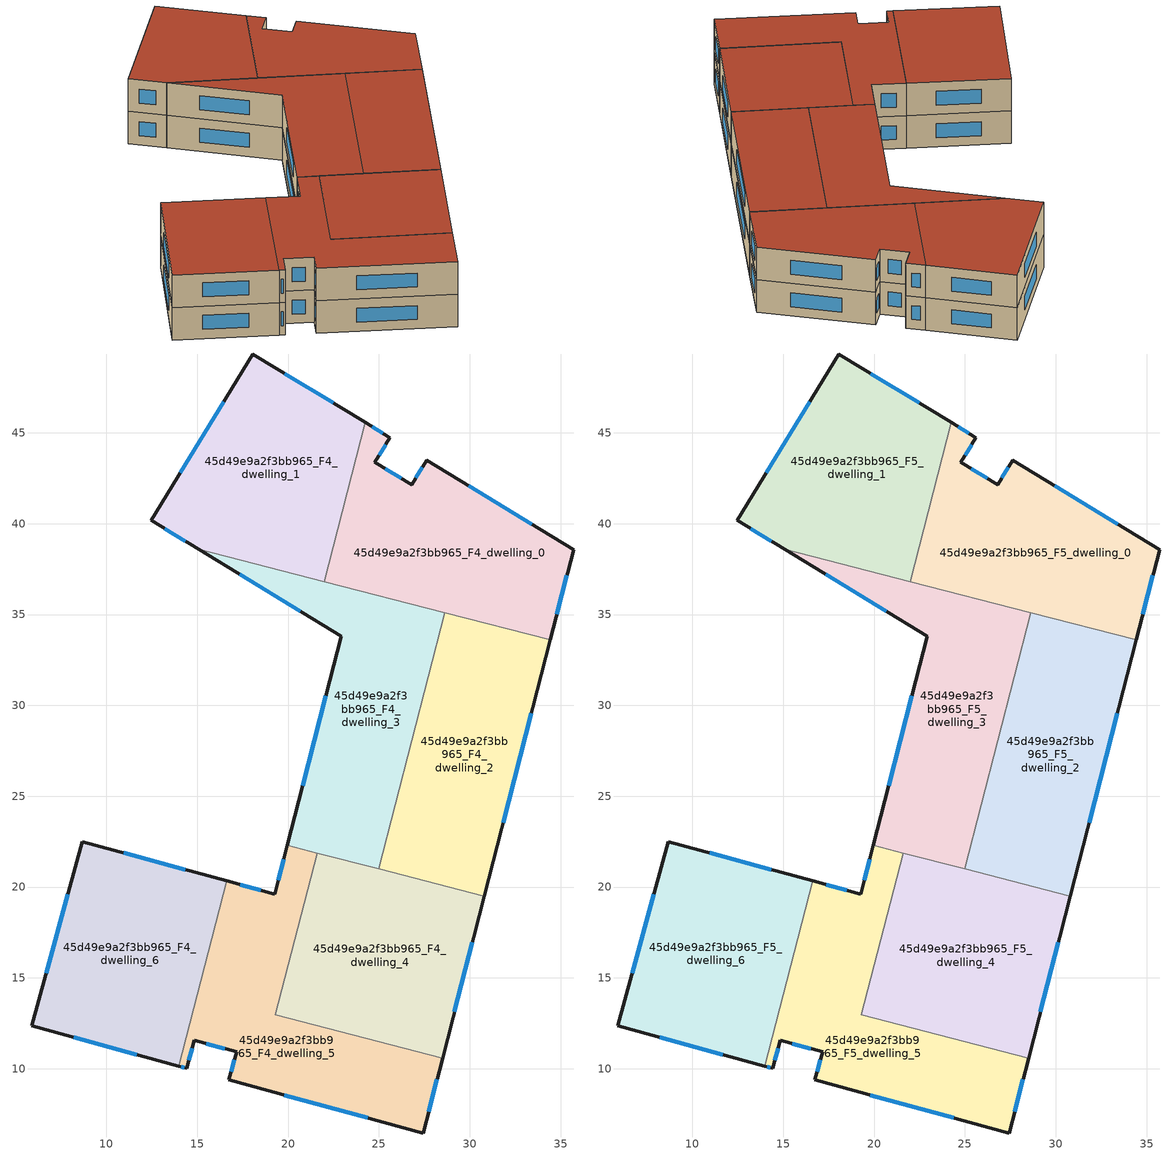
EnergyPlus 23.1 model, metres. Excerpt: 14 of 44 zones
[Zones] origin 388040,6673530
45d49e9a2f3bb965_F4_dwelling_0
 floor to 45d49e9a2f3bb965_F3_dwelling_0 (EU_floor_Construction): 35.72,38.57 34.43,33.6 21.98,36.81 24.24,45.57 25.6,44.74 24.77,43.38 26.8,42.14 27.63,43.5 z12
 wall outside (EU_wall_Construction): 34.43,33.6 35.72,38.57 27.63,43.5 26.8,42.14 24.77,43.38 25.6,44.74 24.24,45.57 z12:15
 wall to 45d49e9a2f3bb965_F4_dwelling_1 (EU_wall_Construction): 24.24,45.57 21.98,36.81 z12:15
 wall to 45d49e9a2f3bb965_F4_dwelling_3 (EU_wall_Construction): 21.98,36.81 28.62,35.1 z12:15
 wall to 45d49e9a2f3bb965_F4_dwelling_2 (EU_wall_Construction): 28.62,35.1 34.43,33.6 z12:15
 window (EU_Window_Construction): 26.22,42.49 25.35,43.02 / 27.39,43.11 27.04,42.53 / 33.41,39.98 29.94,42.09 / 34.8,35.02 35.35,37.15 / 25.21,44.98 24.63,45.34 / 25.01,43.77 25.36,44.35 z12.86:14.14
45d49e9a2f3bb965_F4_dwelling_1
 floor to 45d49e9a2f3bb965_F3_dwelling_1 (EU_floor_Construction): 24.24,45.57 21.98,36.81 15.09,38.58 12.47,40.18 18.06,49.34 z12
 wall outside (EU_wall_Construction): 24.24,45.57 18.06,49.34 12.47,40.18 15.09,38.58 z12:15
 wall to 45d49e9a2f3bb965_F4_dwelling_3 (EU_wall_Construction): 15.09,38.58 21.98,36.81 z12:15
 window (EU_Window_Construction): 22.47,46.65 19.82,48.26 / 13.22,39.72 14.35,39.04 / 16.46,46.72 14.07,42.8 z12.86:14.14
45d49e9a2f3bb965_F4_dwelling_2
 floor to 45d49e9a2f3bb965_F3_dwelling_2 (EU_floor_Construction): 34.43,33.6 30.8,19.5 24.98,21 28.62,35.1 z12
 wall outside (EU_wall_Construction): 30.8,19.5 34.43,33.6 z12:15
 wall to 45d49e9a2f3bb965_F4_dwelling_3 (EU_wall_Construction): 28.62,35.1 24.98,21 z12:15
 wall to 45d49e9a2f3bb965_F4_dwelling_4 (EU_wall_Construction): 24.98,21 30.8,19.5 z12:15
 window (EU_Window_Construction): 31.83,23.53 33.39,29.57 z12.86:14.14
45d49e9a2f3bb965_F4_dwelling_3
 floor to 45d49e9a2f3bb965_F3_dwelling_3 (EU_floor_Construction): 28.62,35.1 24.98,21 19.94,22.29 22.91,33.82 15.09,38.58 z12
 wall outside (EU_wall_Construction): 15.09,38.58 22.91,33.82 19.94,22.29 z12:15
 wall to 45d49e9a2f3bb965_F4_dwelling_5 (EU_wall_Construction): 19.94,22.29 21.59,21.87 z12:15
 wall to 45d49e9a2f3bb965_F4_dwelling_4 (EU_wall_Construction): 21.59,21.87 24.98,20.99 z12:15
 window (EU_Window_Construction): 22.07,30.52 20.79,25.58 / 17.33,37.22 20.68,35.18 z12.86:14.14
45d49e9a2f3bb965_F4_dwelling_4
 floor to 45d49e9a2f3bb965_F3_dwelling_4 (EU_floor_Construction): 30.8,19.5 28.5,10.58 19.3,12.96 21.59,21.87 z12
 wall outside (EU_wall_Construction): 28.5,10.58 30.8,19.5 z12:15
 wall to 45d49e9a2f3bb965_F4_dwelling_5 (EU_wall_Construction): 21.59,21.87 19.3,12.96 28.5,10.58 z12:15
 window (EU_Window_Construction): 29.16,13.13 30.14,16.95 z12.86:14.14
45d49e9a2f3bb965_F4_dwelling_5
 floor to 45d49e9a2f3bb965_F3_dwelling_5 (EU_floor_Construction): 21.59,21.87 19.3,12.96 28.5,10.58 27.44,6.46 16.75,9.38 17.17,10.93 14.84,11.56 14.42,10.02 13.98,10.14 16.61,20.33 19.25,19.61 19.94,22.29 z12
 wall outside (EU_wall_Construction): 13.98,10.14 14.42,10.02 14.84,11.56 17.17,10.93 16.75,9.38 27.44,6.46 28.5,10.58 / 19.94,22.29 19.25,19.61 16.61,20.33 z12:15
 wall to 45d49e9a2f3bb965_F4_dwelling_6 (EU_wall_Construction): 16.61,20.33 13.98,10.14 z12:15
 window (EU_Window_Construction): 27.74,7.64 28.2,9.41 / 19.8,8.55 24.38,7.3 / 17.05,10.49 16.87,9.83 / 15.5,11.38 16.5,11.11 / 14.54,10.46 14.72,11.12 / 14.11,10.11 14.29,10.05 / 18.5,19.82 17.37,20.13 / 19.75,21.53 19.45,20.38 z12.86:14.14
45d49e9a2f3bb965_F4_dwelling_6
 floor to 45d49e9a2f3bb965_F3_dwelling_6 (EU_floor_Construction): 16.61,20.33 13.98,10.14 5.9,12.35 8.67,22.51 z12
 wall outside (EU_wall_Construction): 16.61,20.33 8.67,22.51 5.9,12.35 13.98,10.14 z12:15
 window (EU_Window_Construction): 8.21,11.72 11.67,10.77 / 7.88,19.6 6.69,15.25 / 14.34,20.96 10.94,21.89 z12.86:14.14
45d49e9a2f3bb965_F5_dwelling_0
 floor to 45d49e9a2f3bb965_F4_dwelling_0 (EU_floor_Construction): 35.72,38.57 34.43,33.6 21.98,36.81 24.24,45.57 25.6,44.74 24.77,43.38 26.8,42.14 27.63,43.5 z15
 wall outside (EU_wall_Construction): 34.43,33.6 35.72,38.57 27.63,43.5 26.8,42.14 24.77,43.38 25.6,44.74 24.24,45.57 z15:18
 wall to 45d49e9a2f3bb965_F5_dwelling_1 (EU_wall_Construction): 24.24,45.57 21.98,36.81 z15:18
 wall to 45d49e9a2f3bb965_F5_dwelling_3 (EU_wall_Construction): 21.98,36.81 28.62,35.1 z15:18
 wall to 45d49e9a2f3bb965_F5_dwelling_2 (EU_wall_Construction): 28.62,35.1 34.43,33.6 z15:18
 window (EU_Window_Construction): 26.22,42.49 25.35,43.02 / 27.39,43.11 27.04,42.53 / 33.41,39.98 29.94,42.09 / 34.8,35.02 35.35,37.15 / 25.21,44.98 24.63,45.34 / 25.01,43.77 25.36,44.35 z15.86:17.14
 roof outside (EU_roof_Construction): 34.43,33.6 35.72,38.57 27.63,43.5 26.8,42.14 24.77,43.38 25.6,44.74 24.24,45.57 21.98,36.81 z18
45d49e9a2f3bb965_F5_dwelling_1
 floor to 45d49e9a2f3bb965_F4_dwelling_1 (EU_floor_Construction): 24.24,45.57 21.98,36.81 15.09,38.58 12.47,40.18 18.06,49.34 z15
 wall outside (EU_wall_Construction): 24.24,45.57 18.06,49.34 12.47,40.18 15.09,38.58 z15:18
 wall to 45d49e9a2f3bb965_F5_dwelling_3 (EU_wall_Construction): 15.09,38.58 21.98,36.81 z15:18
 window (EU_Window_Construction): 22.47,46.65 19.82,48.26 / 13.22,39.72 14.35,39.04 / 16.46,46.72 14.07,42.8 z15.86:17.14
 roof outside (EU_roof_Construction): 21.98,36.81 24.24,45.57 18.06,49.34 12.47,40.18 15.09,38.58 z18
45d49e9a2f3bb965_F5_dwelling_2
 floor to 45d49e9a2f3bb965_F4_dwelling_2 (EU_floor_Construction): 34.43,33.6 30.8,19.5 24.98,21 28.62,35.1 z15
 wall outside (EU_wall_Construction): 30.8,19.5 34.43,33.6 z15:18
 wall to 45d49e9a2f3bb965_F5_dwelling_3 (EU_wall_Construction): 28.62,35.1 24.98,21 z15:18
 wall to 45d49e9a2f3bb965_F5_dwelling_4 (EU_wall_Construction): 24.98,21 30.8,19.5 z15:18
 window (EU_Window_Construction): 31.83,23.53 33.39,29.57 z15.86:17.14
 roof outside (EU_roof_Construction): 30.8,19.5 34.43,33.6 28.62,35.1 24.98,21 z18
45d49e9a2f3bb965_F5_dwelling_3
 floor to 45d49e9a2f3bb965_F4_dwelling_3 (EU_floor_Construction): 28.62,35.1 24.98,21 19.94,22.29 22.91,33.82 15.09,38.58 z15
 wall outside (EU_wall_Construction): 15.09,38.58 22.91,33.82 19.94,22.29 z15:18
 wall to 45d49e9a2f3bb965_F5_dwelling_5 (EU_wall_Construction): 19.94,22.29 21.59,21.87 z15:18
 wall to 45d49e9a2f3bb965_F5_dwelling_4 (EU_wall_Construction): 21.59,21.87 24.98,20.99 z15:18
 window (EU_Window_Construction): 22.07,30.52 20.79,25.58 / 17.33,37.22 20.68,35.18 z15.86:17.14
 roof outside (EU_roof_Construction): 24.98,21 28.62,35.1 15.09,38.58 22.91,33.82 19.94,22.29 z18
45d49e9a2f3bb965_F5_dwelling_4
 floor to 45d49e9a2f3bb965_F4_dwelling_4 (EU_floor_Construction): 30.8,19.5 28.5,10.58 19.3,12.96 21.59,21.87 z15
 wall outside (EU_wall_Construction): 28.5,10.58 30.8,19.5 z15:18
 wall to 45d49e9a2f3bb965_F5_dwelling_5 (EU_wall_Construction): 21.59,21.87 19.3,12.96 28.5,10.58 z15:18
 window (EU_Window_Construction): 29.16,13.13 30.14,16.95 z15.86:17.14
 roof outside (EU_roof_Construction): 28.5,10.58 30.8,19.5 21.59,21.87 19.3,12.96 z18
45d49e9a2f3bb965_F5_dwelling_5
 floor to 45d49e9a2f3bb965_F4_dwelling_5 (EU_floor_Construction): 21.59,21.87 19.3,12.96 28.5,10.58 27.44,6.46 16.75,9.38 17.17,10.93 14.84,11.56 14.42,10.02 13.98,10.14 16.61,20.33 19.25,19.61 19.94,22.29 z15
 wall outside (EU_wall_Construction): 13.98,10.14 14.42,10.02 14.84,11.56 17.17,10.93 16.75,9.38 27.44,6.46 28.5,10.58 / 19.94,22.29 19.25,19.61 16.61,20.33 z15:18
 wall to 45d49e9a2f3bb965_F5_dwelling_6 (EU_wall_Construction): 16.61,20.33 13.98,10.14 z15:18
 window (EU_Window_Construction): 27.74,7.64 28.2,9.41 / 19.8,8.55 24.38,7.3 / 17.05,10.49 16.87,9.83 / 15.5,11.38 16.5,11.11 / 14.54,10.46 14.72,11.12 / 14.11,10.11 14.29,10.05 / 18.5,19.82 17.37,20.13 / 19.75,21.53 19.45,20.38 z15.86:17.14
 roof outside (EU_roof_Construction): 27.44,6.46 28.5,10.58 19.3,12.96 21.59,21.87 19.94,22.29 19.25,19.61 16.61,20.33 13.98,10.14 14.42,10.02 14.84,11.56 17.17,10.93 16.75,9.38 z18
45d49e9a2f3bb965_F5_dwelling_6
 floor to 45d49e9a2f3bb965_F4_dwelling_6 (EU_floor_Construction): 16.61,20.33 13.98,10.14 5.9,12.35 8.67,22.51 z15
 wall outside (EU_wall_Construction): 16.61,20.33 8.67,22.51 5.9,12.35 13.98,10.14 z15:18
 window (EU_Window_Construction): 8.21,11.72 11.67,10.77 / 7.88,19.6 6.69,15.25 / 14.34,20.96 10.94,21.89 z15.86:17.14
 roof outside (EU_roof_Construction): 13.98,10.14 16.61,20.33 8.67,22.51 5.9,12.35 z18
[Building]
EU S2 Campaign: North Axis=0; Terrain=City; Solar Distribution=FullExterior
[Site:Location]
Helsinki-Vantaa.AP: Latitude=60.317; Longitude=24.963; Time Zone=2; Elevation=54.6
[SizingPeriod:WeatherFileDays]
AnnualSizingPeriod: Begin Month=1; Begin Day of Month=1; End Month=12; End Day of Month=31; Day of Week for Start Day=Monday; Use Weather File Daylight Saving Period=No; Use Weather File Rain and Snow Indicators=No
[MATERIAL]
EU_InternalMass_Material: Roughness=MediumRough; Thickness=0.1; Conductivity=1; Density=1800; Specific Heat=900; Thermal Absorptance=0.9; Solar Absorptance=0.7; Visible Absorptance=0.7
[MATERIAL:NOMASS] Roughness=MediumRough; Thermal Absorptance=0.9; Solar Absorptance=0.7; Visible Absorptance=0.7
Name | Thermal Resistance
EU_wall_NoMass | 5.91765
EU_roof_NoMass | 11.1778
EU_floor_NoMass | 6.2875
[WINDOWMATERIAL:SIMPLEGLAZINGSYSTEM]
EU_Window_SimpleGlazing: UFactor=0.994035; Solar Heat Gain Coefficient=0.7; Visible Transmittance=0.7
[CONSTRUCTION]
EU_wall_Construction: EU_wall_NoMass
EU_roof_Construction: EU_roof_NoMass
EU_floor_Construction: EU_floor_NoMass
EU_Window_Construction: EU_Window_SimpleGlazing
EU_InternalMass_Construction: EU_InternalMass_Material
[ZONE] Type=1; Multiplier=1; Ceiling Height=autocalculate; Floor Area=autocalculate; Part of Total Floor Area=Yes
Name | Volume
45d49e9a2f3bb965_F4_dwelling_0; 45d49e9a2f3bb965_F5_dwelling_0 | 262.321
45d49e9a2f3bb965_F4_dwelling_1; 45d49e9a2f3bb965_F5_dwelling_1 | 262.337
45d49e9a2f3bb965_F4_dwelling_2; 45d49e9a2f3bb965_F5_dwelling_2 | 262.318
45d49e9a2f3bb965_F4_dwelling_3; 45d49e9a2f3bb965_F5_dwelling_3 | 262.351
45d49e9a2f3bb965_F4_dwelling_4; 45d49e9a2f3bb965_F5_dwelling_4 | 262.36
45d49e9a2f3bb965_F4_dwelling_5; 45d49e9a2f3bb965_F5_dwelling_5 | 262.341
45d49e9a2f3bb965_F4_dwelling_6; 45d49e9a2f3bb965_F5_dwelling_6 | 262.326
[INTERNALMASS] Construction=EU_InternalMass_Construction
Name | Zone or ZoneList | Surface Area
45d49e9a2f3bb965_F4_dwelling_0_EU_InternalMass | 45d49e9a2f3bb965_F4_dwelling_0 | 87.4417
45d49e9a2f3bb965_F4_dwelling_1_EU_InternalMass | 45d49e9a2f3bb965_F4_dwelling_1 | 87.4452
45d49e9a2f3bb965_F4_dwelling_2_EU_InternalMass | 45d49e9a2f3bb965_F4_dwelling_2 | 87.4397
45d49e9a2f3bb965_F4_dwelling_3_EU_InternalMass | 45d49e9a2f3bb965_F4_dwelling_3 | 87.4489
45d49e9a2f3bb965_F4_dwelling_4_EU_InternalMass | 45d49e9a2f3bb965_F4_dwelling_4 | 87.4556
45d49e9a2f3bb965_F4_dwelling_5_EU_InternalMass | 45d49e9a2f3bb965_F4_dwelling_5 | 87.4471
45d49e9a2f3bb965_F4_dwelling_6_EU_InternalMass | 45d49e9a2f3bb965_F4_dwelling_6 | 87.4433
45d49e9a2f3bb965_F5_dwelling_0_EU_InternalMass | 45d49e9a2f3bb965_F5_dwelling_0 | 87.4417
45d49e9a2f3bb965_F5_dwelling_1_EU_InternalMass | 45d49e9a2f3bb965_F5_dwelling_1 | 87.4452
45d49e9a2f3bb965_F5_dwelling_2_EU_InternalMass | 45d49e9a2f3bb965_F5_dwelling_2 | 87.4397
45d49e9a2f3bb965_F5_dwelling_3_EU_InternalMass | 45d49e9a2f3bb965_F5_dwelling_3 | 87.4489
45d49e9a2f3bb965_F5_dwelling_4_EU_InternalMass | 45d49e9a2f3bb965_F5_dwelling_4 | 87.4556
45d49e9a2f3bb965_F5_dwelling_5_EU_InternalMass | 45d49e9a2f3bb965_F5_dwelling_5 | 87.4471
45d49e9a2f3bb965_F5_dwelling_6_EU_InternalMass | 45d49e9a2f3bb965_F5_dwelling_6 | 87.4433
[OTHEREQUIPMENT] Fuel Type=Electricity; Design Level Calculation Method=Watts/Area; Power per Zone Floor Area=1; Fraction Latent=0; Fraction Radiant=0; Fraction Lost=0; Carbon Dioxide Generation Rate=0; EndUse Subcategory=EU_Step8_InternalGains
Name | Zone or ZoneList or Space or SpaceList | Schedule
EU_Step8_InternalGain_45d49e9a2f3bb965_F4_dwelling_0_f000 | 45d49e9a2f3bb965_F4_dwelling_0 | EU_Step8_GainSchedule_45d49e9a2f3bb965_F4_dwelling_0_f000
EU_Step8_InternalGain_45d49e9a2f3bb965_F4_dwelling_1_f000 | 45d49e9a2f3bb965_F4_dwelling_1 | EU_Step8_GainSchedule_45d49e9a2f3bb965_F4_dwelling_1_f000
EU_Step8_InternalGain_45d49e9a2f3bb965_F4_dwelling_2_f000 | 45d49e9a2f3bb965_F4_dwelling_2 | EU_Step8_GainSchedule_45d49e9a2f3bb965_F4_dwelling_2_f000
EU_Step8_InternalGain_45d49e9a2f3bb965_F4_dwelling_3_f000 | 45d49e9a2f3bb965_F4_dwelling_3 | EU_Step8_GainSchedule_45d49e9a2f3bb965_F4_dwelling_3_f000
EU_Step8_InternalGain_45d49e9a2f3bb965_F4_dwelling_4_f000 | 45d49e9a2f3bb965_F4_dwelling_4 | EU_Step8_GainSchedule_45d49e9a2f3bb965_F4_dwelling_4_f000
EU_Step8_InternalGain_45d49e9a2f3bb965_F4_dwelling_5_f000 | 45d49e9a2f3bb965_F4_dwelling_5 | EU_Step8_GainSchedule_45d49e9a2f3bb965_F4_dwelling_5_f000
EU_Step8_InternalGain_45d49e9a2f3bb965_F4_dwelling_6_f000 | 45d49e9a2f3bb965_F4_dwelling_6 | EU_Step8_GainSchedule_45d49e9a2f3bb965_F4_dwelling_6_f000
EU_Step8_InternalGain_45d49e9a2f3bb965_F5_dwelling_0_f000 | 45d49e9a2f3bb965_F5_dwelling_0 | EU_Step8_GainSchedule_45d49e9a2f3bb965_F5_dwelling_0_f000
EU_Step8_InternalGain_45d49e9a2f3bb965_F5_dwelling_1_f000 | 45d49e9a2f3bb965_F5_dwelling_1 | EU_Step8_GainSchedule_45d49e9a2f3bb965_F5_dwelling_1_f000
EU_Step8_InternalGain_45d49e9a2f3bb965_F5_dwelling_2_f000 | 45d49e9a2f3bb965_F5_dwelling_2 | EU_Step8_GainSchedule_45d49e9a2f3bb965_F5_dwelling_2_f000
EU_Step8_InternalGain_45d49e9a2f3bb965_F5_dwelling_3_f000 | 45d49e9a2f3bb965_F5_dwelling_3 | EU_Step8_GainSchedule_45d49e9a2f3bb965_F5_dwelling_3_f000
EU_Step8_InternalGain_45d49e9a2f3bb965_F5_dwelling_4_f000 | 45d49e9a2f3bb965_F5_dwelling_4 | EU_Step8_GainSchedule_45d49e9a2f3bb965_F5_dwelling_4_f000
EU_Step8_InternalGain_45d49e9a2f3bb965_F5_dwelling_5_f000 | 45d49e9a2f3bb965_F5_dwelling_5 | EU_Step8_GainSchedule_45d49e9a2f3bb965_F5_dwelling_5_f000
EU_Step8_InternalGain_45d49e9a2f3bb965_F5_dwelling_6_f000 | 45d49e9a2f3bb965_F5_dwelling_6 | EU_Step8_GainSchedule_45d49e9a2f3bb965_F5_dwelling_6_f000
[ZONEVENTILATION:DESIGNFLOWRATE] Schedule=EU_AlwaysOn; Design Flow Rate Calculation Method=AirChanges/Hour; Air Changes per Hour=0.596421; Ventilation Type=Natural; Fan Pressure Rise=0; Fan Total Efficiency=1; Constant Term Coefficient=1; Temperature Term Coefficient=0; Velocity Term Coefficient=0; Velocity Squared Term Coefficient=0; Minimum Indoor Temperature=-100; Maximum Indoor Temperature=100; Delta Temperature=-100; Minimum Outdoor Temperature=-100; Maximum Outdoor Temperature=100; Maximum Wind Speed=40
Name | Zone or ZoneList or Space or SpaceList
EU_ConstantAir_45d49e9a2f3bb965_F4_dwelling_0 | 45d49e9a2f3bb965_F4_dwelling_0
EU_ConstantAir_45d49e9a2f3bb965_F4_dwelling_1 | 45d49e9a2f3bb965_F4_dwelling_1
EU_ConstantAir_45d49e9a2f3bb965_F4_dwelling_2 | 45d49e9a2f3bb965_F4_dwelling_2
EU_ConstantAir_45d49e9a2f3bb965_F4_dwelling_3 | 45d49e9a2f3bb965_F4_dwelling_3
EU_ConstantAir_45d49e9a2f3bb965_F4_dwelling_4 | 45d49e9a2f3bb965_F4_dwelling_4
EU_ConstantAir_45d49e9a2f3bb965_F4_dwelling_5 | 45d49e9a2f3bb965_F4_dwelling_5
EU_ConstantAir_45d49e9a2f3bb965_F4_dwelling_6 | 45d49e9a2f3bb965_F4_dwelling_6
EU_ConstantAir_45d49e9a2f3bb965_F5_dwelling_0 | 45d49e9a2f3bb965_F5_dwelling_0
EU_ConstantAir_45d49e9a2f3bb965_F5_dwelling_1 | 45d49e9a2f3bb965_F5_dwelling_1
EU_ConstantAir_45d49e9a2f3bb965_F5_dwelling_2 | 45d49e9a2f3bb965_F5_dwelling_2
EU_ConstantAir_45d49e9a2f3bb965_F5_dwelling_3 | 45d49e9a2f3bb965_F5_dwelling_3
EU_ConstantAir_45d49e9a2f3bb965_F5_dwelling_4 | 45d49e9a2f3bb965_F5_dwelling_4
EU_ConstantAir_45d49e9a2f3bb965_F5_dwelling_5 | 45d49e9a2f3bb965_F5_dwelling_5
EU_ConstantAir_45d49e9a2f3bb965_F5_dwelling_6 | 45d49e9a2f3bb965_F5_dwelling_6
[HVACTEMPLATE:THERMOSTAT] Constant Heating Setpoint=20; Constant Cooling Setpoint=50
EU_HeatOnly_45d49e9a2f3bb965_F0_dwelling_0; EU_HeatOnly_45d49e9a2f3bb965_F0_dwelling_1; EU_HeatOnly_45d49e9a2f3bb965_F0_dwelling_2; EU_HeatOnly_45d49e9a2f3bb965_F0_dwelling_3; EU_HeatOnly_45d49e9a2f3bb965_F0_dwelling_4; EU_HeatOnly_45d49e9a2f3bb965_F0_dwelling_5; EU_HeatOnly_45d49e9a2f3bb965_F0_dwelling_6; EU_HeatOnly_45d49e9a2f3bb965_F0_dwelling_7; EU_HeatOnly_45d49e9a2f3bb965_F1_dwelling_0; EU_HeatOnly_45d49e9a2f3bb965_F1_dwelling_1; EU_HeatOnly_45d49e9a2f3bb965_F1_dwelling_2; EU_HeatOnly_45d49e9a2f3bb965_F1_dwelling_3; EU_HeatOnly_45d49e9a2f3bb965_F1_dwelling_4; EU_HeatOnly_45d49e9a2f3bb965_F1_dwelling_5; EU_HeatOnly_45d49e9a2f3bb965_F1_dwelling_6; EU_HeatOnly_45d49e9a2f3bb965_F1_dwelling_7; EU_HeatOnly_45d49e9a2f3bb965_F2_dwelling_0; EU_HeatOnly_45d49e9a2f3bb965_F2_dwelling_1; EU_HeatOnly_45d49e9a2f3bb965_F2_dwelling_2; EU_HeatOnly_45d49e9a2f3bb965_F2_dwelling_3; EU_HeatOnly_45d49e9a2f3bb965_F2_dwelling_4; EU_HeatOnly_45d49e9a2f3bb965_F2_dwelling_5; EU_HeatOnly_45d49e9a2f3bb965_F2_dwelling_6; EU_HeatOnly_45d49e9a2f3bb965_F3_dwelling_0; EU_HeatOnly_45d49e9a2f3bb965_F3_dwelling_1; EU_HeatOnly_45d49e9a2f3bb965_F3_dwelling_2; EU_HeatOnly_45d49e9a2f3bb965_F3_dwelling_3; EU_HeatOnly_45d49e9a2f3bb965_F3_dwelling_4; EU_HeatOnly_45d49e9a2f3bb965_F3_dwelling_5; EU_HeatOnly_45d49e9a2f3bb965_F3_dwelling_6; EU_HeatOnly_45d49e9a2f3bb965_F4_dwelling_0; EU_HeatOnly_45d49e9a2f3bb965_F4_dwelling_1; EU_HeatOnly_45d49e9a2f3bb965_F4_dwelling_2; EU_HeatOnly_45d49e9a2f3bb965_F4_dwelling_3; EU_HeatOnly_45d49e9a2f3bb965_F4_dwelling_4; EU_HeatOnly_45d49e9a2f3bb965_F4_dwelling_5; EU_HeatOnly_45d49e9a2f3bb965_F4_dwelling_6; EU_HeatOnly_45d49e9a2f3bb965_F5_dwelling_0; EU_HeatOnly_45d49e9a2f3bb965_F5_dwelling_1; EU_HeatOnly_45d49e9a2f3bb965_F5_dwelling_2; EU_HeatOnly_45d49e9a2f3bb965_F5_dwelling_3; EU_HeatOnly_45d49e9a2f3bb965_F5_dwelling_4; EU_HeatOnly_45d49e9a2f3bb965_F5_dwelling_5; EU_HeatOnly_45d49e9a2f3bb965_F5_dwelling_6
[HVACTEMPLATE:ZONE:IDEALLOADSAIRSYSTEM] System Availability Schedule=EU_AlwaysOn; Maximum Heating Supply Air Temperature=50; Minimum Cooling Supply Air Temperature=13; Maximum Heating Supply Air Humidity Ratio=0.0156; Minimum Cooling Supply Air Humidity Ratio=0.0077; Heating Limit=NoLimit; Cooling Limit=NoLimit; Heating Availability Schedule=EU_AlwaysOn; Cooling Availability Schedule=EU_CoolingOff; Dehumidification Control Type=ConstantSensibleHeatRatio; Cooling Sensible Heat Ratio=0.7; Dehumidification Setpoint=60; Humidification Control Type=None; Humidification Setpoint=30; Outdoor Air Method=None; Outdoor Air Flow Rate per Person=0.00944; Outdoor Air Flow Rate per Zone Floor Area=0; Outdoor Air Flow Rate per Zone=0; Demand Controlled Ventilation Type=None; Outdoor Air Economizer Type=NoEconomizer; Heat Recovery Type=None; Sensible Heat Recovery Effectiveness=0.7; Latent Heat Recovery Effectiveness=0.65
Name | Template Thermostat
45d49e9a2f3bb965_F4_dwelling_0 | EU_HeatOnly_45d49e9a2f3bb965_F4_dwelling_0
45d49e9a2f3bb965_F4_dwelling_1 | EU_HeatOnly_45d49e9a2f3bb965_F4_dwelling_1
45d49e9a2f3bb965_F4_dwelling_2 | EU_HeatOnly_45d49e9a2f3bb965_F4_dwelling_2
45d49e9a2f3bb965_F4_dwelling_3 | EU_HeatOnly_45d49e9a2f3bb965_F4_dwelling_3
45d49e9a2f3bb965_F4_dwelling_4 | EU_HeatOnly_45d49e9a2f3bb965_F4_dwelling_4
45d49e9a2f3bb965_F4_dwelling_5 | EU_HeatOnly_45d49e9a2f3bb965_F4_dwelling_5
45d49e9a2f3bb965_F4_dwelling_6 | EU_HeatOnly_45d49e9a2f3bb965_F4_dwelling_6
45d49e9a2f3bb965_F5_dwelling_0 | EU_HeatOnly_45d49e9a2f3bb965_F5_dwelling_0
45d49e9a2f3bb965_F5_dwelling_1 | EU_HeatOnly_45d49e9a2f3bb965_F5_dwelling_1
45d49e9a2f3bb965_F5_dwelling_2 | EU_HeatOnly_45d49e9a2f3bb965_F5_dwelling_2
45d49e9a2f3bb965_F5_dwelling_3 | EU_HeatOnly_45d49e9a2f3bb965_F5_dwelling_3
45d49e9a2f3bb965_F5_dwelling_4 | EU_HeatOnly_45d49e9a2f3bb965_F5_dwelling_4
45d49e9a2f3bb965_F5_dwelling_5 | EU_HeatOnly_45d49e9a2f3bb965_F5_dwelling_5
45d49e9a2f3bb965_F5_dwelling_6 | EU_HeatOnly_45d49e9a2f3bb965_F5_dwelling_6
[SIZING:ZONE] Zone Cooling Design Supply Air Temperature Input Method=SupplyAirTemperature; Zone Cooling Design Supply Air Temperature=13; Zone Heating Design Supply Air Temperature Input Method=SupplyAirTemperature; Zone Heating Design Supply Air Temperature=50; Zone Cooling Design Supply Air Humidity Ratio=0.008; Zone Heating Design Supply Air Humidity Ratio=0.008; Cooling Design Air Flow Method=DesignDay; Cooling Design Air Flow Rate=0; Cooling Minimum Air Flow per Zone Floor Area=0.000762; Cooling Minimum Air Flow=0; Cooling Minimum Air Flow Fraction=0.2; Heating Design Air Flow Method=DesignDay; Heating Design Air Flow Rate=0; Heating Maximum Air Flow per Zone Floor Area=0.002032; Heating Maximum Air Flow=0.141576; Heating Maximum Air Flow Fraction=0.3; Account for Dedicated Outdoor Air System=No; Dedicated Outdoor Air System Control Strategy=NeutralSupplyAir; Dedicated Outdoor Air Low Setpoint Temperature for Design=autosize; Dedicated Outdoor Air High Setpoint Temperature for Design=autosize; Zone Load Sizing Method=Sensible Load Only No Latent Load; Zone Latent Cooling Design Supply Air Humidity Ratio Input Method=HumidityRatioDifference; Zone Cooling Design Supply Air Humidity Ratio Difference=0.005; Zone Latent Heating Design Supply Air Humidity Ratio Input Method=HumidityRatioDifference; Zone Humidification Design Supply Air Humidity Ratio Difference=0.005
45d49e9a2f3bb965_F4_dwelling_0; 45d49e9a2f3bb965_F4_dwelling_1; 45d49e9a2f3bb965_F4_dwelling_2; 45d49e9a2f3bb965_F4_dwelling_3; 45d49e9a2f3bb965_F4_dwelling_4; 45d49e9a2f3bb965_F4_dwelling_5; 45d49e9a2f3bb965_F4_dwelling_6; 45d49e9a2f3bb965_F5_dwelling_0; 45d49e9a2f3bb965_F5_dwelling_1; 45d49e9a2f3bb965_F5_dwelling_2; 45d49e9a2f3bb965_F5_dwelling_3; 45d49e9a2f3bb965_F5_dwelling_4; 45d49e9a2f3bb965_F5_dwelling_5; 45d49e9a2f3bb965_F5_dwelling_6
[SCHEDULE:CONSTANT]
Name | Hourly Value
EU_AlwaysOn | 1
EU_CoolingOff | 0
[SCHEDULE:FILE] Column Number=1; Rows to Skip at Top=0; Number of Hours of Data=8760; Column Separator=Comma; Interpolate to Timestep=No; Minutes per Item=60; Adjust Schedule for Daylight Savings=Yes
Name | File
EU_Step8_GainSchedule_45d49e9a2f3bb965_F4_dwelling_0_f000 | ../../schedules/45d49e9a2f3bb965/45d49e9a2f3bb965_F4_dwelling_0_f000_gain.csv
EU_Step8_GainSchedule_45d49e9a2f3bb965_F4_dwelling_1_f000 | ../../schedules/45d49e9a2f3bb965/45d49e9a2f3bb965_F4_dwelling_1_f000_gain.csv
EU_Step8_GainSchedule_45d49e9a2f3bb965_F4_dwelling_2_f000 | ../../schedules/45d49e9a2f3bb965/45d49e9a2f3bb965_F4_dwelling_2_f000_gain.csv
EU_Step8_GainSchedule_45d49e9a2f3bb965_F4_dwelling_3_f000 | ../../schedules/45d49e9a2f3bb965/45d49e9a2f3bb965_F4_dwelling_3_f000_gain.csv
EU_Step8_GainSchedule_45d49e9a2f3bb965_F4_dwelling_4_f000 | ../../schedules/45d49e9a2f3bb965/45d49e9a2f3bb965_F4_dwelling_4_f000_gain.csv
EU_Step8_GainSchedule_45d49e9a2f3bb965_F4_dwelling_5_f000 | ../../schedules/45d49e9a2f3bb965/45d49e9a2f3bb965_F4_dwelling_5_f000_gain.csv
EU_Step8_GainSchedule_45d49e9a2f3bb965_F4_dwelling_6_f000 | ../../schedules/45d49e9a2f3bb965/45d49e9a2f3bb965_F4_dwelling_6_f000_gain.csv
EU_Step8_GainSchedule_45d49e9a2f3bb965_F5_dwelling_0_f000 | ../../schedules/45d49e9a2f3bb965/45d49e9a2f3bb965_F5_dwelling_0_f000_gain.csv
EU_Step8_GainSchedule_45d49e9a2f3bb965_F5_dwelling_1_f000 | ../../schedules/45d49e9a2f3bb965/45d49e9a2f3bb965_F5_dwelling_1_f000_gain.csv
EU_Step8_GainSchedule_45d49e9a2f3bb965_F5_dwelling_2_f000 | ../../schedules/45d49e9a2f3bb965/45d49e9a2f3bb965_F5_dwelling_2_f000_gain.csv
EU_Step8_GainSchedule_45d49e9a2f3bb965_F5_dwelling_3_f000 | ../../schedules/45d49e9a2f3bb965/45d49e9a2f3bb965_F5_dwelling_3_f000_gain.csv
EU_Step8_GainSchedule_45d49e9a2f3bb965_F5_dwelling_4_f000 | ../../schedules/45d49e9a2f3bb965/45d49e9a2f3bb965_F5_dwelling_4_f000_gain.csv
EU_Step8_GainSchedule_45d49e9a2f3bb965_F5_dwelling_5_f000 | ../../schedules/45d49e9a2f3bb965/45d49e9a2f3bb965_F5_dwelling_5_f000_gain.csv
EU_Step8_GainSchedule_45d49e9a2f3bb965_F5_dwelling_6_f000 | ../../schedules/45d49e9a2f3bb965/45d49e9a2f3bb965_F5_dwelling_6_f000_gain.csv
